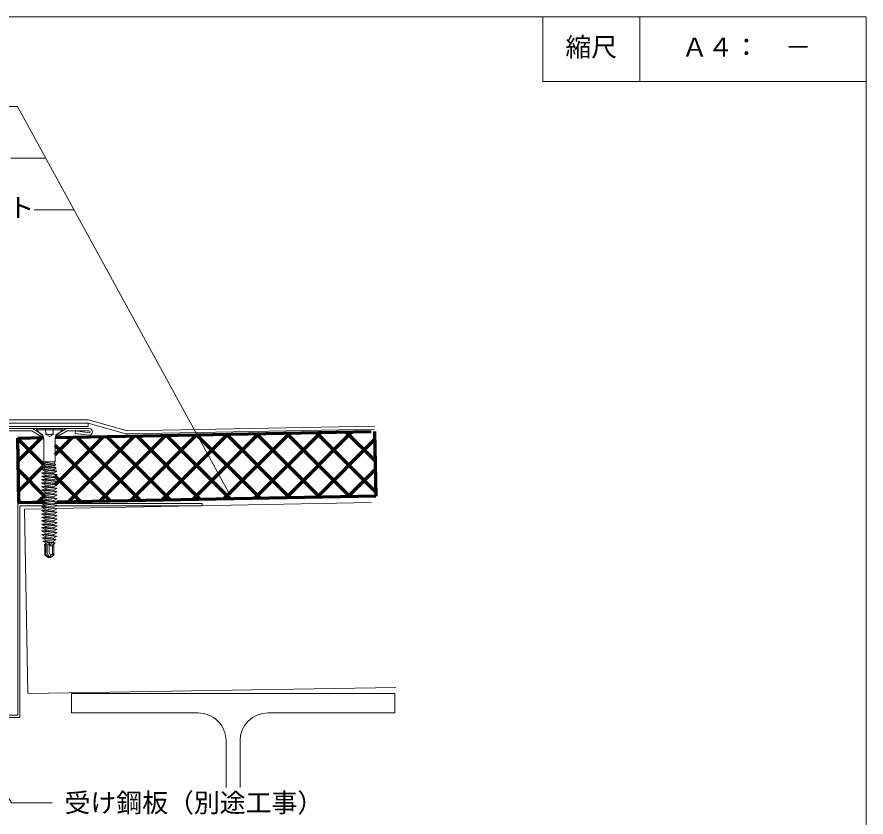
# Model space of a CAD drawing. Units: millimetres, scale not verified. Extents: x -405 to 405, y -283 to 276.
# Drawn here: x 11 to 405, y -95.4 to 276 of the extents above; entities that cross this region are included whole.
import ezdxf
from ezdxf.enums import TextEntityAlignment as Align

# ---------------------------------------------------------------- set-up
doc = ezdxf.new("R2010")
doc.units = ezdxf.units.MM
doc.header["$LTSCALE"] = 3
for name, color, linetype, lineweight in [('1-0_芯・寸法線', 7, 'Continuous', 9), ('1-3_断熱材', 30, 'Continuous', 70), ('1-4_リベットルーフ', 3, 'Continuous', 9), ('1-5_ＦＬ鋼板・ディスク', 7, 'Continuous', 9), ('1-6_アンカー類', 4, 'Continuous', 9), ('1-8_下地など', 7, 'Continuous', 9), ('1-9_下地鋼板', 1, 'Continuous', 9), ('1-A_元図・躯体', 7, 'Continuous', 9), ('F-F', 7, 'Continuous', 9)]:
    doc.layers.add(name, color=color, linetype=linetype, lineweight=lineweight)
doc.layers.add('E-E', color=7, linetype='Continuous')
doc.styles.add('ＭＳ ゴシック', font='')
doc.styles.get('ＭＳ ゴシック').set_extended_font_data('MS Gothic')

msp = doc.modelspace()

# ---------------------------------------------------------------- linework, layer by layer
at = {"layer": '1-0_芯・寸法線'}
for p, q in [((11.231, 234.416), (-7.245, 234.416)), ((109.362, 55.106), (11.231, 234.416)), ((24.365, 210.416), (8.091, 210.416)), ((37.5, 186.416), (19.024, 186.416))]:
    msp.add_line(p, q, dxfattribs=at)
msp.add_lwpolyline([(-14.836, -50.105), (8.47, -88.913), (27.286, -88.913)], dxfattribs=at)
at = {"layer": '1-3_断熱材'}
for p, q in [((28.786, 80.8), (175.415, 83.524)), ((107.036, 52.248), (137.609, 82.821)), ((121.446, 52.516), (152.019, 83.089)), ((135.856, 52.784), (166.429, 83.357)), ((165.465, 53.334), (136.007, 82.792)), ((177.436, 55.504), (149.891, 83.049)), ((177.168, 69.914), (163.775, 83.307)), ((176.915, 83.551), (177.472, 53.556)), ((11.383, 80.477), (23.365, 80.7)), ((11.94, 50.482), (11.383, 80.477)), ((23.767, 67.752), (11.39, 80.129)), ((11.579, 69.928), (22.331, 80.68)), ((28.691, 72.898), (36.741, 80.948)), ((28.856, 58.92), (51.151, 81.216)), ((34.987, 50.91), (65.561, 81.483)), ((68.275, 51.528), (38.817, 80.987)), ((49.398, 51.178), (79.97, 81.751)), ((82.159, 51.786), (52.701, 81.244)), ((63.807, 51.446), (94.38, 82.018)), ((96.043, 52.044), (66.585, 81.502)), ((78.217, 51.713), (108.79, 82.286)), ((109.927, 52.302), (80.47, 81.76)), ((92.627, 51.981), (123.2, 82.554)), ((123.812, 52.56), (94.354, 82.018)), ((137.696, 52.818), (108.238, 82.276)), ((151.58, 53.076), (122.122, 82.534)), ((150.265, 53.051), (176.985, 79.771)), ((54.39, 51.271), (28.691, 76.97)), ((11.837, 56.044), (23.088, 67.295)), ((23.457, 67.664), (23.749, 67.956)), ((23.977, 53.399), (11.657, 65.72)), ((164.675, 53.319), (177.243, 65.886)), ((40.506, 51.013), (28.56, 62.959)), ((12.738, 50.497), (11.925, 51.31)), ((20.578, 50.643), (22.908, 52.972)), ((23.273, 53.338), (23.946, 54.01)), ((177.472, 53.556), (29.511, 50.809)), ((24.061, 50.707), (11.94, 50.482))]:
    msp.add_line(p, q, dxfattribs=at)
at = {"layer": '1-4_リベットルーフ'}
for p, q in [((44.061, 87.389), (-20.923, 87.389)), ((44.267, 88.889), (-19.439, 88.889)), ((44.061, 85.889), (44.061, 87.389)), ((61.551, 82.493), (44.061, 87.389)), ((61.743, 83.997), (44.267, 88.889)), ((-20.324, 85.889), (44.061, 85.889)), ((62.127, 82.42), (176.915, 84.551)), ((62.319, 83.923), (176.887, 86.051))]:
    msp.add_line(p, q, dxfattribs=at)
for centre, end in [((62.282, 85.923), 271.06398), ((62.09, 84.419), 271.06392)]:
    msp.add_arc(centre, 2, 254.36272, end, dxfattribs=at)
at = {"layer": '1-5_ＦＬ鋼板・ディスク'}
msp.add_line((-20.324, 84.889), (44.561, 84.889), dxfattribs=at)
for points in [[(-20.324, 83.789), (17.865, 83.789), (23.061, 80.789), (23.061, 82.059), (18.16, 84.889)], [(44.561, 83.789), (34.257, 83.789), (29.061, 80.789), (29.061, 82.059), (33.962, 84.889)], [(44.561, 81.889), (38.061, 82.689), (38.195, 83.781), (44.607, 82.991)]]:
    msp.add_lwpolyline(points, dxfattribs=at)
for radius, start, end in [(1.5, 0.0012, 89.9988), (0.4, 359.97585, 89.96682), (1.5, 270.00041, 359.99959), (0.4, 276.62975, 0.01375)]:
    msp.add_arc((44.561, 83.389), radius, start, end, dxfattribs=at)
at = {"layer": '1-6_アンカー類'}
for p, q in [((32.061, 84.389), (20.061, 84.389)), ((23.144, 67.636), (23.071, 67.195)), ((23.408, 69.25), (23.311, 68.658)), ((23.706, 68.448), (23.772, 67.691)), ((28.343, 67.614), (28.285, 66.941)), ((28.489, 69.281), (28.421, 68.506)), ((22.611, 64.41), (22.611, 64.26)), ((22.879, 66.023), (22.832, 65.732)), ((28.061, 64.284), (28.061, 63.782)), ((28.197, 65.946), (28.147, 65.369)), ((22.611, 62.82), (22.611, 62.67)), ((22.611, 61.23), (22.611, 61.08)), ((22.611, 59.64), (22.611, 59.49)), ((28.061, 62.694), (28.061, 62.192)), ((28.061, 61.104), (28.061, 60.602)), ((28.061, 59.514), (28.061, 59.012)), ((22.611, 58.05), (22.611, 57.9)), ((22.611, 56.46), (22.611, 56.31)), ((28.061, 57.924), (28.061, 57.422)), ((28.061, 56.334), (28.061, 55.832)), ((22.611, 54.87), (22.611, 54.72)), ((22.611, 53.28), (22.611, 53.13)), ((22.611, 51.69), (22.611, 51.54)), ((28.061, 54.744), (28.061, 54.242)), ((28.061, 53.154), (28.061, 52.652)), ((28.061, 51.564), (28.061, 51.062)), ((22.611, 50.1), (22.611, 49.95)), ((22.611, 48.51), (22.611, 48.36)), ((28.061, 49.974), (28.061, 49.472)), ((28.061, 48.384), (28.061, 47.882)), ((22.611, 46.92), (22.611, 46.77)), ((22.611, 45.33), (22.611, 45.18)), ((22.611, 43.74), (22.611, 43.59)), ((28.061, 46.794), (28.061, 46.292)), ((28.061, 45.204), (28.061, 44.702)), ((28.061, 43.614), (28.061, 43.112)), ((22.611, 42.15), (22.611, 42)), ((22.611, 40.56), (22.611, 40.41)), ((28.061, 42.024), (28.061, 41.522)), ((28.061, 40.434), (28.061, 39.932)), ((22.611, 38.97), (22.611, 38.82)), ((22.611, 37.38), (22.611, 37.23)), ((22.611, 35.79), (22.611, 35.64)), ((28.061, 38.844), (28.061, 38.342)), ((28.061, 37.254), (28.061, 36.752)), ((22.864, 34.2), (22.864, 34.05)), ((23.182, 32.61), (23.182, 32.46)), ((24.311, 31.859), (24.311, 31.091)), ((24.725, 31.775), (24.474, 31.053)), ((27.951, 34.065), (27.908, 33.557)), ((23.708, 31.038), (23.845, 30.686)), ((23.961, 26.143), (23.961, 30.389)), ((24.461, 26.404), (24.461, 30.576)), ((26.414, 30.889), (24.606, 30.889)), ((27.561, 27.192), (27.561, 30.389)), ((28.161, 26.143), (28.161, 30.389)), ((27.158, 26.418), (27.091, 26.371))]:
    msp.add_line(p, q, dxfattribs=at)
for points in [[(29.277, 81.605), (32.061, 84.389), (32.061, 84.889), (20.061, 84.889), (20.061, 84.389), (22.845, 81.605)], [(24.255, 84.889), (24.351, 82.143), (26.055, 81.159), (27.759, 82.143), (27.855, 84.889)], [(23.431, 80.19), (23.431, 69.389), (28.691, 69.389)], [(27.854, 69.389), (28.489, 69.281), (28.691, 69.389), (28.691, 80.19)], [(27.417, 65.46), (23.91, 66.113), (23.852, 66.78), (28.197, 65.946), (29.171, 66.464), (23.071, 67.195), (23.852, 66.78)], [(27.287, 67.076), (23.772, 67.691), (23.144, 67.636), (29.111, 66.83), (29.171, 66.464)], [(23.634, 69.269), (23.408, 69.25), (28.846, 68.443), (28.931, 67.926)], [(23.624, 69.389), (23.634, 69.269), (26.85, 68.739)], [(24.061, 64.537), (22.611, 64.41), (29.511, 63.615), (29.511, 63.465)], [(27.58, 62.247), (24.061, 62.947), (24.061, 63.489), (28.061, 62.694), (29.511, 63.465), (22.611, 64.26), (24.061, 63.489)], [(27.58, 63.837), (24.805, 64.389), (24.061, 64.537), (23.998, 65.112), (27.533, 64.389), (28.061, 64.284), (29.411, 65.001), (22.832, 65.732), (23.998, 65.112)], [(23.91, 66.113), (22.879, 66.023), (29.375, 65.217), (29.411, 65.001)], [(24.061, 62.947), (22.611, 62.82), (29.511, 62.025), (29.511, 61.875)], [(27.58, 60.657), (24.061, 61.357), (24.061, 61.899), (28.061, 61.104), (29.511, 61.875), (22.611, 62.67), (24.061, 61.899)], [(24.061, 61.357), (22.611, 61.23), (29.511, 60.435), (29.511, 60.285)], [(27.58, 59.067), (24.061, 59.767), (24.061, 60.309), (28.061, 59.514), (29.511, 60.285), (22.611, 61.08), (24.061, 60.309)], [(24.061, 59.767), (22.611, 59.64), (29.511, 58.845), (29.511, 58.695)], [(27.58, 57.477), (24.061, 58.177), (24.061, 58.719), (28.061, 57.924), (29.511, 58.695), (22.611, 59.49), (24.061, 58.719)], [(24.061, 58.177), (22.611, 58.05), (29.511, 57.255), (29.511, 57.105)], [(27.58, 55.887), (24.061, 56.587), (24.061, 57.129), (28.061, 56.334), (29.511, 57.105), (22.611, 57.9), (24.061, 57.129)], [(24.061, 56.587), (22.611, 56.46), (29.511, 55.665), (29.511, 55.515)], [(27.58, 54.297), (24.061, 54.997), (24.061, 55.539), (28.061, 54.744), (29.511, 55.515), (22.611, 56.31), (24.061, 55.539)], [(24.061, 54.997), (22.611, 54.87), (29.511, 54.075), (29.511, 53.925)], [(27.58, 52.707), (24.061, 53.407), (24.061, 53.949), (28.061, 53.154), (29.511, 53.925), (22.611, 54.72), (24.061, 53.949)], [(24.061, 53.407), (22.611, 53.28), (29.511, 52.485), (29.511, 52.335)], [(27.58, 51.117), (24.061, 51.817), (24.061, 52.359), (28.061, 51.564), (29.511, 52.335), (22.611, 53.13), (24.061, 52.359)], [(24.061, 51.817), (22.611, 51.69), (29.511, 50.895), (29.511, 50.745)], [(27.58, 49.527), (24.061, 50.227), (24.061, 50.769), (28.061, 49.974), (29.511, 50.745), (22.611, 51.54), (24.061, 50.769)], [(24.061, 50.227), (22.611, 50.1), (29.511, 49.305), (29.511, 49.155)], [(27.58, 47.937), (24.061, 48.637), (24.061, 49.179), (28.061, 48.384), (29.511, 49.155), (22.611, 49.95), (24.061, 49.179)], [(24.061, 48.637), (22.611, 48.51), (29.511, 47.715), (29.511, 47.565)], [(27.58, 46.347), (24.061, 47.047), (24.061, 47.589), (28.061, 46.794), (29.511, 47.565), (22.611, 48.36), (24.061, 47.589)], [(24.061, 47.047), (22.611, 46.92), (29.511, 46.125), (29.511, 45.975)], [(27.58, 44.757), (24.061, 45.457), (24.061, 45.999), (28.061, 45.204), (29.511, 45.975), (22.611, 46.77), (24.061, 45.999)], [(24.061, 45.457), (22.611, 45.33), (29.511, 44.535), (29.511, 44.385)], [(27.58, 43.167), (24.061, 43.867), (24.061, 44.409), (28.061, 43.614), (29.511, 44.385), (22.611, 45.18), (24.061, 44.409)], [(24.061, 43.867), (22.611, 43.74), (29.511, 42.945), (29.511, 42.795)], [(27.58, 41.577), (24.061, 42.277), (24.061, 42.819), (28.061, 42.024), (29.511, 42.795), (22.611, 43.59), (24.061, 42.819)], [(24.061, 42.277), (22.611, 42.15), (29.511, 41.355), (29.511, 41.205)], [(27.58, 39.987), (24.061, 40.687), (24.061, 41.229), (28.061, 40.434), (29.511, 41.205), (22.611, 42), (24.061, 41.229)], [(24.061, 40.687), (22.611, 40.56), (29.511, 39.765), (29.511, 39.615)], [(27.58, 38.397), (24.061, 39.097), (24.061, 39.639), (28.061, 38.844), (29.511, 39.615), (22.611, 40.41), (24.061, 39.639)], [(24.061, 39.097), (22.611, 38.97), (29.511, 38.175), (29.511, 38.025)], [(27.58, 36.807), (24.061, 37.507), (24.061, 38.049), (28.061, 37.254), (29.511, 38.025), (22.611, 38.82), (24.061, 38.049)], [(24.061, 37.507), (22.611, 37.38), (29.511, 36.585), (29.511, 36.435)], [(27.566, 35.213), (26.717, 35.389), (24.061, 35.917), (24.061, 36.459), (28.061, 35.664), (29.511, 36.435), (22.611, 37.23), (24.061, 36.459)], [(24.061, 35.917), (22.611, 35.79), (25.449, 35.463), (29.417, 34.995), (29.417, 34.845)], [(27.352, 33.628), (24.151, 34.312), (24.106, 34.845), (27.951, 34.065), (29.417, 34.845), (25.432, 35.315), (22.611, 35.64), (24.106, 34.845)], [(28.042, 35.157), (28.061, 35.389), (28.061, 35.664)], [(24.151, 34.312), (22.864, 34.2), (29.099, 33.405), (29.099, 33.255)], [(27.221, 32.034), (25.663, 32.389), (24.285, 32.706), (24.233, 33.322), (27.827, 32.578), (29.099, 33.255), (22.864, 34.05), (24.233, 33.322)], [(24.285, 32.706), (23.182, 32.61), (24.221, 32.462), (28.719, 31.82), (28.626, 31.582)], [(26.007, 31.515), (27.811, 31.149), (28.626, 31.582), (24.2, 32.315), (23.182, 32.46), (24.311, 31.859), (24.725, 31.775), (25.342, 31.938), (25.961, 31.587)], [(26.932, 30.463), (26.738, 30.389), (25.961, 31.587), (25.961, 27.349), (26.443, 26.514)], [(27.811, 31.95), (27.811, 32.389), (27.827, 32.578)], [(24.291, 30.524), (24.472, 30.579), (24.616, 30.876), (24.474, 31.053), (24.311, 31.091), (23.708, 31.038), (24.616, 30.876)], [(24.115, 30.543), (23.845, 30.686), (24.472, 30.579)], [(27.922, 26.365), (28.161, 26.143), (26.512, 24.989), (26.061, 24.889), (25.61, 24.989), (23.961, 26.143), (24.461, 26.404), (26.015, 25.316), (24.961, 27.14), (24.961, 30.889)], [(27.811, 31.149), (27.811, 30.715), (28.161, 30.389), (26.738, 30.389)], [(26.461, 25.654), (26.061, 24.889), (26.015, 25.316), (25.61, 24.989)]]:
    msp.add_lwpolyline(points, dxfattribs=at)
for points in [[(28.931, 67.926), (28.343, 67.614), (23.706, 68.448), (23.311, 68.658)], [(24.291, 30.524), (24.115, 30.543), (23.961, 30.389)], [(26.932, 30.463), (27.348, 30.389), (26.631, 30.555)]]:
    msp.add_lwpolyline(points, close=True, dxfattribs=at)
for centre, radius, start, end in [((21.431, 80.19), 2.001, 0.00366, 44.99075), ((26.086, 85.727), 3.587, 241.92076, 270.00196), ((26.086, 85.726), 3.586, 270.00171, 298.08196), ((30.692, 80.19), 2.001, 135.01362, 179.99888), ((25.671, 26.068), 0.892, 359.99518, 30.04796), ((26.833, 26.74), 0.45, 210.02894, 270.00778), ((28.246, 24.72), 2.014, 124.98844, 152.40144), ((25.671, 26.068), 0.892, 332.32801, 359.9906), ((26.832, 26.74), 0.451, 270.05525, 305.00652), ((26.616, 27.192), 0.945, 304.99316, 359.99788), ((27.507, 25.919), 0.609, 90.00395, 125.01578), ((27.922, 26.974), 0.609, 227.09779, 270.01615), ((28.689, 27.192), 1.128, 180.00148, 227.13799)]:
    msp.add_arc(centre, radius, start, end, dxfattribs=at)
at = {"layer": '1-8_下地など'}
for p, q in [((14.495, 47.529), (23.847, 47.703)), ((16.094, -38.158), (14.495, 47.529)), ((28.813, 47.795), (175.528, 50.52)), ((16.204, -38.156), (186.857, -35.366))]:
    msp.add_line(p, q, dxfattribs=at)
at = {"layer": '1-9_下地鋼板'}
for p, q in [((11.4, 50.062), (11.4, -48.229)), ((22.611, 50.062), (11.4, 50.062)), ((12.4, -49.236), (12.4, 49.062)), ((12.4, 49.062), (24.061, 49.062)), ((97.012, 50.062), (28.227, 50.062)), ((29.336, 49.062), (97.012, 49.062)), ((97.012, 49.062), (97.012, 50.062)), ((11.4, -48.229), (-40.233, -48.229)), ((-39.137, -49.236), (12.4, -49.236))]:
    msp.add_line(p, q, dxfattribs=at)
at = {"layer": '1-A_元図・躯体'}
for p, q in [((108.033, -81.799), (108.033, -60.096)), ((114.533, -60.096), (114.533, -81.799))]:
    msp.add_line(p, q, dxfattribs=at)
msp.add_lwpolyline([(95.033, -47.095), (36.283, -47.095), (36.283, -38.096), (186.283, -38.096), (186.283, -47.095), (127.533, -47.095)], dxfattribs=at)
for centre, start, end in [((95.033, -60.096), 359.99932, 89.99936), ((127.533, -60.096), 90.00103, 180.00073)]:
    msp.add_arc(centre, 13, start, end, dxfattribs=at)
at = {"layer": 'F-F'}
msp.add_line((300, 276), (300, 246), dxfattribs=at)
for points in [[(-405, 276), (405, 276), (405, -264), (-405, -264)], [(255, 276), (255, 246), (405, 246)]]:
    msp.add_lwpolyline(points, dxfattribs=at)

# ---------------------------------------------------------------- texts
at = {"layer": '1-0_芯・寸法線', "style": 'ＭＳ ゴシック'}
for s, p in [('耐火デッキプレート', (-88.976, 180.416)), ('受け鋼板（別途工事）', (33.109, -95.852))]:
    msp.add_text(s, height=8.798, dxfattribs=at).set_placement(p, align=Align.BOTTOM_LEFT)
at = {"layer": 'E-E', "style": 'ＭＳ ゴシック'}
for s, p in [('縮尺', (265.5, 255)), ('Ａ４：\u3000－', (319.5, 255))]:
    msp.add_text(s, height=8.798, dxfattribs=at).set_placement(p, align=Align.BOTTOM_LEFT)

doc.saveas('drawing.dxf')
